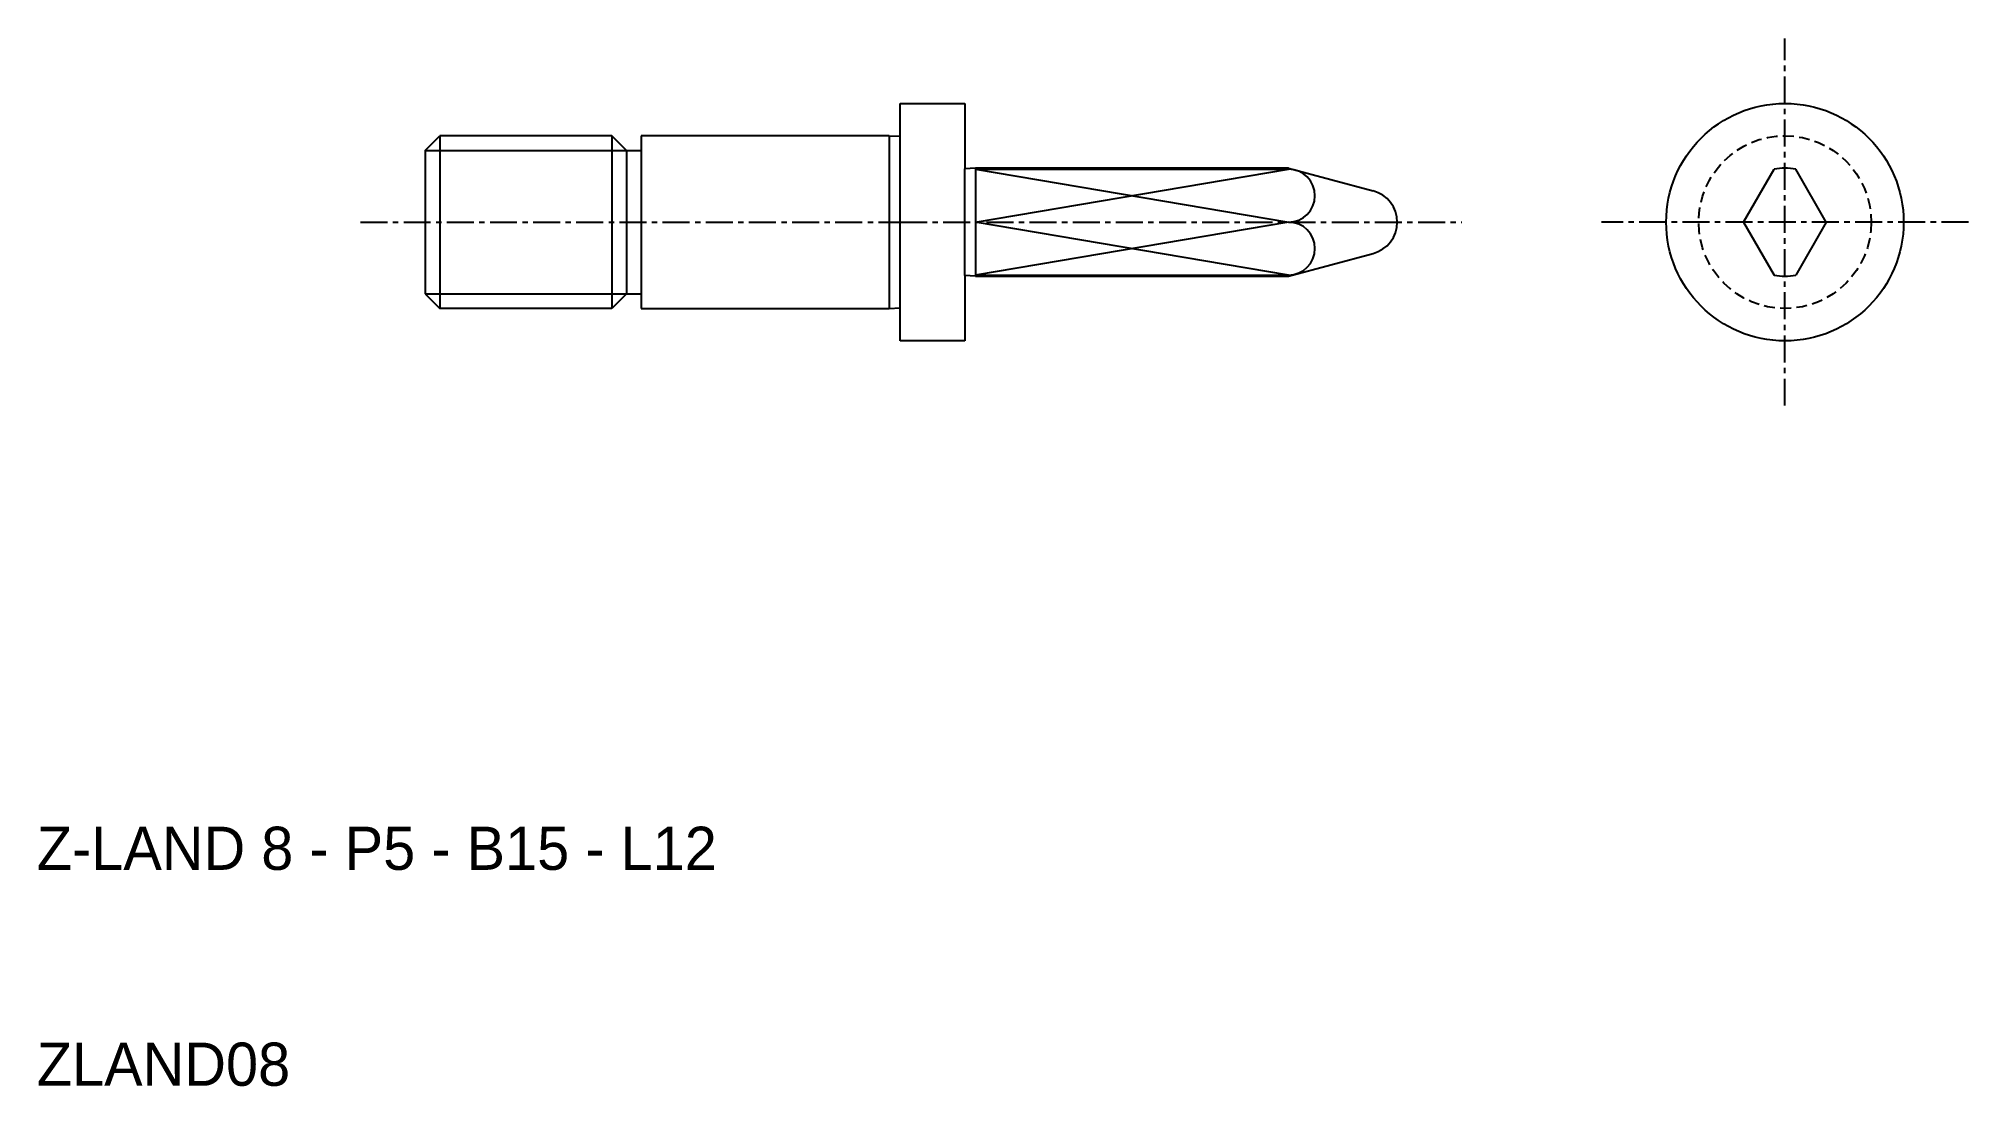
# Model space of a CAD drawing. Extents: x 8.2 to 97.6, y 7.4 to 55.9.
import ezdxf

# ---------------------------------------------------------------- set-up
doc = ezdxf.new("R2010")
doc.units = 0
doc.linetypes.add('CENTER', pattern=[2, 1.25, -0.25, 0.25, -0.25])
doc.linetypes.add('DASHED', pattern=[0.75, 0.5, -0.25])
doc.layers.get('0').update_dxf_attribs({"linetype": 'CONTINUOUS'})
doc.layers.add('CENTER', color=1, linetype='CENTER')

msp = doc.modelspace()

# ---------------------------------------------------------------- linework, layer by layer
at = {"color": 7, "linetype": 'CONTINUOUS'}
for p, q in [((48.095, 52.935), (51.095, 52.935)), ((48.095, 51.41), (48.095, 52.935)), ((51.095, 52.935), (51.095, 49.91)), ((26.095, 50.759), (26.771, 51.435)), ((26.771, 51.435), (26.771, 43.435)), ((34.742, 51.435), (26.771, 51.435)), ((34.742, 51.435), (34.742, 43.435)), ((35.418, 50.759), (34.742, 51.435)), ((47.595, 51.435), (36.095, 51.435)), ((36.095, 51.435), (36.095, 43.435)), ((47.595, 51.435), (47.595, 43.435)), ((47.595, 51.435), (48.095, 51.41)), ((48.095, 43.46), (48.095, 51.41)), ((26.095, 50.759), (26.095, 44.112)), ((35.418, 50.759), (35.418, 44.112)), ((35.418, 50.759), (36.095, 50.759)), ((51.595, 49.935), (51.095, 49.91)), ((51.095, 44.96), (51.095, 49.91)), ((66.095, 49.935), (51.595, 49.935)), ((51.595, 49.935), (51.595, 44.935)), ((51.595, 49.885), (66.095, 49.885)), ((66.095, 49.935), (70.018, 48.884)), ((66.095, 49.885), (66.095, 49.935)), ((87.181, 47.435), (88.595, 49.885)), ((91.009, 47.435), (89.595, 49.885)), ((87.181, 47.435), (88.595, 44.986)), ((91.009, 47.435), (89.595, 44.986)), ((66.095, 44.935), (70.018, 45.986)), ((51.595, 44.935), (51.095, 44.96)), ((51.095, 44.96), (51.095, 41.935)), ((51.595, 44.986), (66.095, 44.986)), ((51.595, 44.935), (66.095, 44.935)), ((66.095, 44.935), (66.095, 44.986)), ((26.095, 44.112), (26.771, 43.435)), ((35.418, 44.112), (34.742, 43.435)), ((35.418, 44.112), (36.095, 44.112)), ((34.742, 43.435), (26.771, 43.435)), ((36.095, 43.435), (47.595, 43.435)), ((47.595, 43.435), (48.095, 43.46)), ((48.095, 41.935), (48.095, 43.46)), ((51.095, 41.935), (48.095, 41.935))]:
    msp.add_line(p, q, dxfattribs=at)
at = {"color": 3, "linetype": 'CONTINUOUS'}
for p, q in [((26.095, 50.759), (35.418, 50.759)), ((51.595, 49.885), (66.095, 47.435)), ((51.595, 47.435), (66.095, 49.885)), ((66.095, 47.435), (51.595, 44.986)), ((66.095, 44.986), (51.595, 47.435)), ((26.095, 44.112), (35.418, 44.112))]:
    msp.add_line(p, q, dxfattribs=at)
at = {"color": 7, "linetype": 'CONTINUOUS'}
msp.add_circle((89.095, 47.435), 5.5, dxfattribs=at)
at = {"color": 3, "linetype": 'DASHED'}
msp.add_circle((89.095, 47.435), 4, dxfattribs=at)
at = {"color": 3, "linetype": 'CONTINUOUS'}
for centre in [(66.095, 48.66), (66.095, 46.21)]:
    msp.add_arc(centre, 1.225, 270, 90, dxfattribs=at)
at = {"color": 7, "linetype": 'CONTINUOUS'}
for centre, radius, start, end in [((89.095, 47.435), 2.5, 78.46304, 101.53696), ((69.629, 47.435), 1.5, 285, 75), ((89.095, 47.435), 2.5, 258.46304, 281.53696)]:
    msp.add_arc(centre, radius, start, end, dxfattribs=at)
at = {"layer": 'CENTER', "color": 1, "linetype": 'CENTER'}
for p, q in [((89.095, 38.935), (89.095, 55.935)), ((23.095, 47.435), (48.095, 47.435)), ((48.095, 47.435), (74.129, 47.435)), ((97.595, 47.435), (80.595, 47.435))]:
    msp.add_line(p, q, dxfattribs=at)

# ---------------------------------------------------------------- texts
for s, p in [('Z-LAND 8 - P5 - B15 - L12', (8.095, 17.435)), ('ZLAND08', (8.095, 7.435))]:
    msp.add_text(s, height=2).set_placement(p)

doc.saveas('drawing.dxf')
